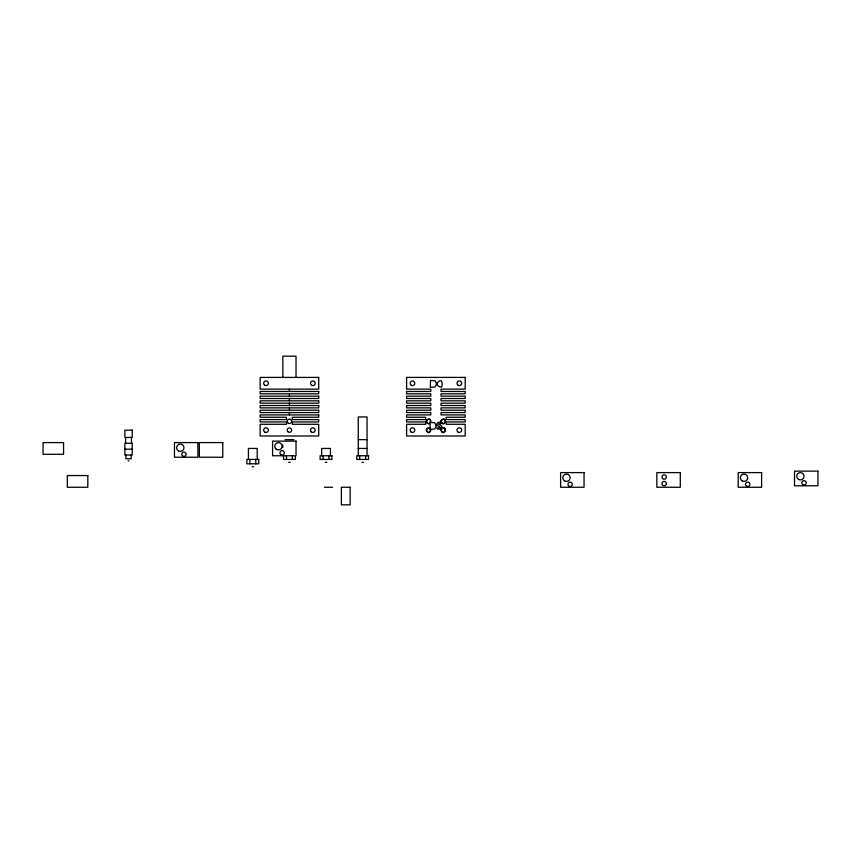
<?xml version="1.0" encoding="UTF-8"?>
<svg xmlns="http://www.w3.org/2000/svg" width="861" height="861" viewBox="0 0 861 861"><rect width="100%" height="100%" fill="white"/><g stroke="black" fill="none" stroke-linecap="round" stroke-linejoin="round"><path stroke-width="1.29" d="M426.443 420.781C429.435 430.317 433.804 414.012 426.443 420.781A2.196 2.196 0 0 0 426.669 422.45M426.443 429.564C429.435 439.11 433.804 422.794 426.443 429.564A2.196 2.196 0 0 0 426.669 431.232M441.09 420.781C444.082 430.317 448.452 414.012 441.09 420.781A2.196 2.196 0 0 0 441.316 422.45M285.034 439.659L293.827 439.659M358.262 439.659L367.055 439.659M358.262 448.441L367.055 448.441M124.877 449.173L132.207 449.173M128.128 460.893L128.946 460.893M288.693 462.357L290.157 462.357M325.307 462.357L326.771 462.357M361.932 462.357L363.396 462.357M252.079 466.748L253.543 466.748M324.436 487.251L332.55 487.251M367.055 455.76L367.055 416.95L358.262 416.95L358.262 455.76M365.624 455.76L365.624 459.43M359.704 455.76L359.704 459.43M330.441 455.76L330.441 448.441L321.648 448.441L321.648 455.76M328.999 455.76L328.999 459.43M323.079 455.76L323.079 459.43M296.023 377.409L296.023 356.174L282.839 356.174L282.839 377.409M295.345 455.76L295.345 459.43L283.506 459.43L283.506 455.76M292.385 455.76L292.385 459.43M289.425 389.129L289.425 391.464M289.425 393.811L289.425 396.157M289.425 398.503L289.425 400.839M289.425 403.185L289.425 405.531M289.425 407.866L289.425 410.213M289.425 412.559L289.425 414.905M286.465 455.76L286.465 459.43M282.839 444.943L282.839 447.419M257.202 459.43L257.202 448.441L248.42 448.441L248.42 459.43M255.771 459.43L255.771 463.821M249.851 459.43L249.851 463.821M131.464 437.453L131.464 443.318M131.173 455.028L131.173 458.762L125.9 458.762L125.9 455.028M125.609 437.453L125.609 443.318M445.331 420.781A2.196 2.196 0 0 1 445.115 422.45M444.771 422.902A2.196 2.196 0 0 1 441.661 422.902M441.316 420.243A2.196 2.196 0 0 1 445.115 420.243M430.694 420.781A2.196 2.196 0 0 1 430.468 422.45M430.123 422.902A2.196 2.196 0 0 1 427.013 422.902M426.669 420.243A2.196 2.196 0 0 1 430.468 420.243M430.694 429.564A2.196 2.196 0 0 1 430.468 431.232M430.123 431.684A2.196 2.196 0 0 1 427.013 431.684M426.669 429.036A2.196 2.196 0 0 1 430.468 429.036M436.602 383.791L435.074 387.052L430.339 387.375L430.532 380.39L435.149 380.853L436.602 383.791M436.279 425.754L434.751 429.026L430.026 429.338L430.22 422.353L434.827 422.816L436.279 425.754M441.768 427.024L440.541 429.262L437.313 428.982A1.55 1.55 0 0 1 436.828 427.917C446.687 427.605 434.299 426.884 437.42 422.88C440.649 420.674 443.221 424.064 438.615 423.946C438.701 425.452 442.382 424.355 441.768 427.024M441.607 386.793C440.165 387.891 433.148 384.243 439.767 380.831C442.5 379.238 442.522 385.556 441.607 386.793M441.09 429.564C444.082 439.11 448.452 422.794 441.09 429.564M318.721 377.409L260.14 377.409L260.14 389.129L318.721 389.129L318.721 377.409M465.188 377.409L406.596 377.409L406.596 389.129L430.769 389.129L430.769 391.464L406.596 391.464L406.596 393.811L430.769 393.811L430.769 396.157L406.596 396.157L406.596 398.503L430.769 398.503L430.769 400.839L406.596 400.839L406.596 403.185L430.769 403.185L430.769 405.531L406.596 405.531L406.596 407.866L430.769 407.866L430.769 410.213L406.596 410.213L406.596 412.559L430.769 412.559L430.769 414.905L406.596 414.905L406.596 417.241L425.635 417.241L425.635 419.587L406.596 419.587L406.596 421.933L425.635 421.933L425.635 424.279L406.596 424.279L406.596 435.989L465.188 435.989L465.188 424.279L446.138 424.279L446.138 421.933L465.188 421.933L465.188 419.587L446.138 419.587L446.138 417.241L465.188 417.241L465.188 414.905L441.015 414.905L441.015 412.559L465.188 412.559L465.188 410.213L441.015 410.213L441.015 407.866L465.188 407.866L465.188 405.531L441.015 405.531L441.015 403.185L465.188 403.185L465.188 400.839L441.015 400.839L441.015 398.503L465.188 398.503L465.188 396.157L441.015 396.157L441.015 393.811L465.188 393.811L465.188 391.464L441.015 391.464L441.015 389.129L465.188 389.129L465.188 377.409M318.721 391.464L260.14 391.464L260.14 393.811L318.721 393.811L318.721 391.464M318.721 396.157L260.14 396.157L260.14 398.503L318.721 398.503L318.721 396.157M318.721 400.839L260.14 400.839L260.14 403.185L318.721 403.185L318.721 400.839M318.721 405.531L260.14 405.531L260.14 407.866L318.721 407.866L318.721 405.531M318.721 410.213L260.14 410.213L260.14 412.559L318.721 412.559L318.721 410.213M318.721 414.905L260.14 414.905L260.14 417.241L286.498 417.241L286.498 419.587L260.14 419.587L260.14 421.933L286.498 421.933L286.498 424.279L260.14 424.279L260.14 435.989L318.721 435.989L318.721 424.279L292.353 424.279L292.353 421.933L318.721 421.933L318.721 419.587L292.353 419.587L292.353 417.241L318.721 417.241L318.721 414.905M132.207 430.134L124.877 430.134L124.877 437.453L132.207 437.453L132.207 430.134M296.023 441.123L272.582 441.123L272.582 455.76L296.023 455.76L296.023 441.123M63.553 442.586L43.05 442.586L43.05 454.296L63.553 454.296L63.553 442.586M197.89 442.586L174.46 442.586L174.46 457.234L197.89 457.234L197.89 442.586M222.784 442.586L199.354 442.586L199.354 457.234L222.784 457.234L222.784 442.586M132.207 443.318L124.877 443.318L124.877 455.028L132.207 455.028L132.207 443.318M331.959 455.76L320.12 455.76L320.12 459.43L331.959 459.43L331.959 455.76M368.583 455.76L356.745 455.76L356.745 459.43L368.583 459.43L368.583 455.76M258.731 459.43L246.892 459.43L246.892 463.821L258.731 463.821L258.731 459.43M817.95 471.139L794.52 471.139L794.52 485.787L817.95 485.787L817.95 471.139M584.049 472.603L560.608 472.603L560.608 487.251L584.049 487.251L584.049 472.603M680.287 472.603L656.846 472.603L656.846 487.251L680.287 487.251L680.287 472.603M761.619 472.603L738.189 472.603L738.189 487.251L761.619 487.251L761.619 472.603M87.822 475.541L67.309 475.541L67.309 487.251L87.822 487.251L87.822 475.541M350.169 487.251L341.376 487.251L341.376 504.826L350.169 504.826L350.169 487.251M275.854 448.829A3.659 3.659 0 0 0 281.977 447.193A3.659 3.659 0 0 0 277.5 442.705A3.659 3.659 0 0 0 275.854 448.829M281.009 454.737A2.196 2.196 0 0 0 284.302 452.832A2.196 2.196 0 0 0 281.009 450.938A2.196 2.196 0 0 0 281.009 454.737M311.693 385.297A2.346 2.346 0 0 0 315.201 383.263A2.346 2.346 0 0 0 311.693 381.24A2.346 2.346 0 0 0 311.693 385.297M264.822 385.297A2.346 2.346 0 0 0 268.341 383.263A2.346 2.346 0 0 0 264.822 381.24A2.346 2.346 0 0 0 264.822 385.297M264.822 432.168A2.346 2.346 0 0 0 268.341 430.134A2.346 2.346 0 0 0 264.822 428.1A2.346 2.346 0 0 0 264.822 432.168M311.208 431.791A2.346 2.346 0 0 0 315.126 430.737A2.346 2.346 0 0 0 312.252 427.874A2.346 2.346 0 0 0 311.208 431.791M288.327 423.246A2.196 2.196 0 0 0 291.621 421.341A2.196 2.196 0 0 0 288.327 419.447A2.196 2.196 0 0 0 288.327 423.246M287.875 431.684A2.196 2.196 0 0 0 291.545 430.704A2.196 2.196 0 0 0 288.855 428.014A2.196 2.196 0 0 0 287.875 431.684M798.545 479.437A3.659 3.659 0 0 0 804.034 476.273A3.659 3.659 0 0 0 798.545 473.098A3.659 3.659 0 0 0 798.545 479.437M802.936 484.765A2.196 2.196 0 0 0 806.23 482.86A2.196 2.196 0 0 0 802.936 480.955A2.196 2.196 0 0 0 802.936 484.765M742.214 480.901A3.659 3.659 0 0 0 747.703 477.737A3.659 3.659 0 0 0 742.214 474.562A3.659 3.659 0 0 0 742.214 480.901M746.605 486.228A2.196 2.196 0 0 0 749.909 484.323A2.196 2.196 0 0 0 746.605 482.418A2.196 2.196 0 0 0 746.605 486.228M662.626 478.555A2.196 2.196 0 0 0 666.296 477.575A2.196 2.196 0 0 0 663.605 474.885A2.196 2.196 0 0 0 662.626 478.555M663.078 485.496A2.196 2.196 0 0 0 666.371 483.591A2.196 2.196 0 0 0 663.078 481.686A2.196 2.196 0 0 0 663.078 485.496M564.644 480.901A3.659 3.659 0 0 0 570.133 477.737A3.659 3.659 0 0 0 564.644 474.562A3.659 3.659 0 0 0 564.644 480.901M569.035 486.228A2.196 2.196 0 0 0 572.328 484.323A2.196 2.196 0 0 0 569.035 482.418A2.196 2.196 0 0 0 569.035 486.228M178.485 450.884A3.659 3.659 0 0 0 183.974 447.709A3.659 3.659 0 0 0 178.485 444.534A3.659 3.659 0 0 0 178.485 450.884M182.876 456.201A2.196 2.196 0 0 0 186.17 454.296A2.196 2.196 0 0 0 182.876 452.402A2.196 2.196 0 0 0 182.876 456.201M458.149 385.297A2.346 2.346 0 0 0 461.668 383.263A2.346 2.346 0 0 0 458.149 381.24A2.346 2.346 0 0 0 458.149 385.297M411.289 385.297A2.346 2.346 0 0 0 414.798 383.263A2.346 2.346 0 0 0 411.289 381.24A2.346 2.346 0 0 0 411.289 385.297M411.289 432.168A2.346 2.346 0 0 0 414.798 430.134A2.346 2.346 0 0 0 411.289 428.1A2.346 2.346 0 0 0 411.289 432.168M457.665 431.791A2.346 2.346 0 0 0 461.593 430.737A2.346 2.346 0 0 0 458.719 427.874A2.346 2.346 0 0 0 457.665 431.791M442.113 432.039A2.196 2.196 0 0 0 445.406 430.134A2.196 2.196 0 0 0 442.113 428.229A2.196 2.196 0 0 0 442.113 432.039"/></g></svg>
